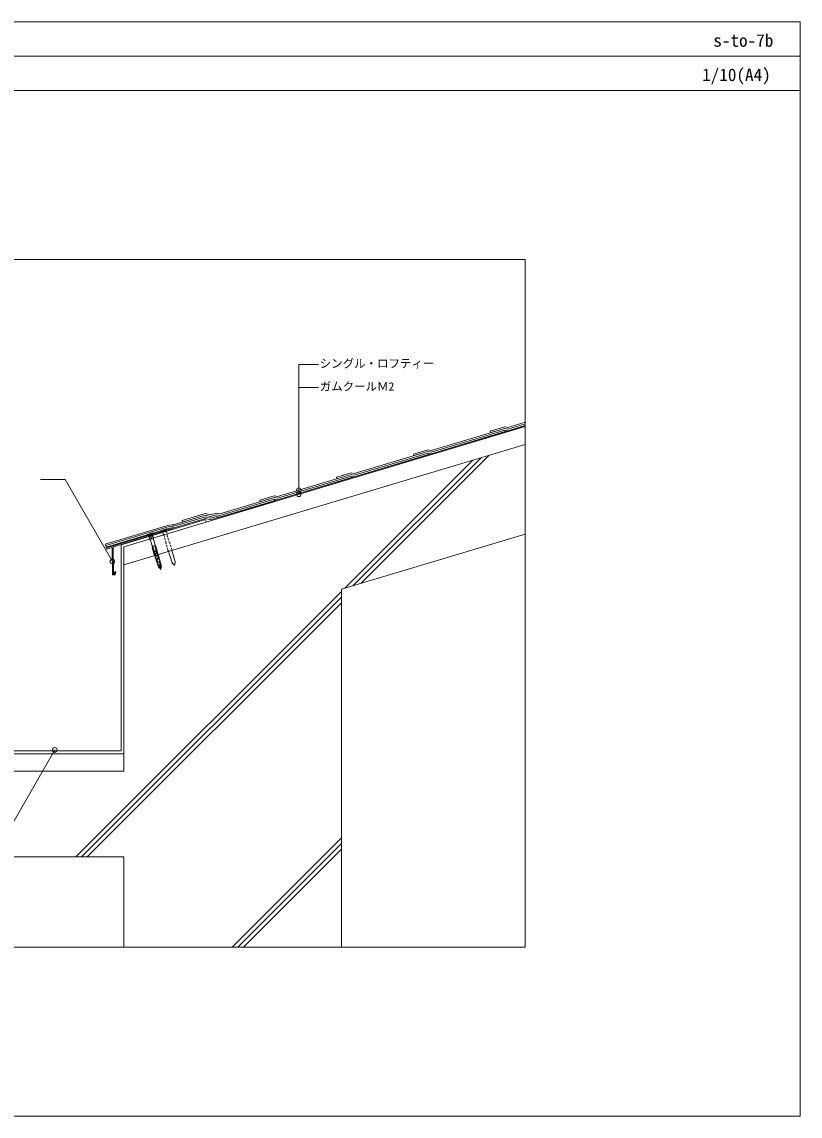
# Model space of a CAD drawing. Units: millimetres, scale not verified. Extents: x -1380 to 1380, y -955 to 955.
# Drawn here: x 22 to 1380, y -955 to 955 of the extents above; entities that cross this region are included whole.
import ezdxf
from ezdxf.enums import TextEntityAlignment as Align

# ---------------------------------------------------------------- set-up
doc = ezdxf.new("R2010")
doc.units = ezdxf.units.MM
doc.header["$LTSCALE"] = 3
doc.linetypes.add('DASHED1', pattern=[1.8, 1.2, -0.6])
for name, color, linetype, lineweight in [('0-0_0', 7, 'Continuous', 18), ('0-1_KUTAI', 3, 'Continuous', 18), ('0-2_MOJI', 7, 'Continuous', 18), ('0-3_single', 6, 'Continuous', 18), ('0-4_BOUSUI', 1, 'Continuous', 18), ('0-5_HATCH', 9, 'Continuous', 18), ('0-6_KANAMONO', 4, 'Continuous', 18), ('0-7_KANAMONO_SCREW', 4, 'Continuous', 18), ('0-8_WAKU', 7, 'Continuous', 18)]:
    doc.layers.add(name, color=color, linetype=linetype, lineweight=lineweight)
doc.styles.add('ＭＳ ゴシック', font='')
doc.styles.get('ＭＳ ゴシック').set_extended_font_data('MS Gothic')

msp = doc.modelspace()

# ---------------------------------------------------------------- linework, layer by layer
at = {"layer": '0-0_0'}
msp.add_line((-1380.043, 894.971), (1379.957, 894.971), dxfattribs=at)
at = {"layer": '0-1_KUTAI'}
for p, q in [((199.957, 7.291), (899.957, 217.291)), ((579.957, -35.313), (899.957, 60.687)), ((579.957, -35.313), (579.957, -660.029)), ((199.957, -322.709), (-200.043, -322.709)), ((199.957, -502.709), (-350.043, -502.709)), ((199.957, -502.709), (199.957, -660.029))]:
    msp.add_line(p, q, dxfattribs=at)
msp.add_lwpolyline([(-900.043, -291.388), (-200.043, -81.388), (-200.043, -352.709), (199.957, -352.709), (199.957, 38.612), (899.957, 248.612)], dxfattribs=at)
at = {"layer": '0-2_MOJI'}
for p, q in [((539.746, 356.869), (505.17, 356.869)), ((505.17, 130.478), (505.17, 356.869)), ((539.746, 316.869), (505.17, 316.869)), ((97.494, 156.037), (54.694, 156.037)), ((179.957, 13.206), (97.494, 156.037)), ((79.309, -315.811), (-73.994, -581.338))]:
    msp.add_line(p, q, dxfattribs=at)
for centre in [(505.17, 137.528), (505.17, 130.478), (179.957, 13.206), (79.309, -315.811)]:
    msp.add_circle(centre, 4, dxfattribs=at)
at = {"layer": '0-3_single'}
msp.add_lwpolyline([(899.957, 250.178), (870.234, 241.261), (864.784, 242.549), (736.052, 203.93), (730.602, 205.218), (705.938, 197.819), (705.133, 200.501), (730.516, 208.116), (735.966, 206.827), (864.698, 245.447), (870.148, 244.159), (899.957, 253.101), (870.148, 244.159), (864.698, 245.447), (840.034, 238.048), (839.229, 240.73), (864.612, 248.344), (870.062, 247.056), (899.957, 256.025)], dxfattribs=at)
for points in [[(865.588, 239.868), (736.138, 201.032), (730.688, 202.321), (601.956, 163.701), (596.507, 164.99), (571.842, 157.59), (571.038, 160.272), (596.421, 167.887), (601.87, 166.599), (730.602, 205.218), (736.052, 203.93), (864.784, 242.549)], [(731.493, 199.639), (602.042, 160.804), (596.593, 162.092), (467.861, 123.472), (462.411, 124.761), (437.747, 117.362), (436.942, 120.043), (462.325, 127.658), (467.775, 126.37), (596.507, 164.99), (601.956, 163.701), (730.688, 202.321)], [(302.214, 81.922), (342.085, 93.883), (351.276, 91.42), (361.839, 94.589), (367.289, 93.301), (462.497, 121.863), (467.947, 120.575), (597.397, 159.41), (596.593, 162.092), (467.861, 123.472), (462.411, 124.761), (367.203, 96.198), (361.753, 97.487), (351.233, 94.331), (342.042, 96.794), (301.41, 84.604)], [(168.406, 40.735), (278.916, 73.888), (284.165, 74.506), (287.239, 74.506), (342.128, 90.973), (351.319, 88.51), (361.925, 91.692), (367.375, 90.403), (463.301, 119.181), (462.497, 121.863), (367.289, 93.301), (361.839, 94.589), (351.276, 91.42), (342.085, 93.883), (286.828, 77.306), (284, 77.306), (278.345, 76.641), (167.601, 43.417)], [(169.21, 38.054), (279.486, 71.136), (284.329, 71.706), (287.65, 71.706), (342.171, 88.063), (351.363, 85.6), (362.73, 89.01), (361.925, 91.692), (351.319, 88.51), (342.128, 90.973), (287.239, 74.506), (284.165, 74.506), (278.916, 73.888), (168.406, 40.735)]]:
    msp.add_lwpolyline(points, close=True, dxfattribs=at)
at = {"layer": '0-4_BOUSUI'}
for p, q in [((342.194, 86.503), (343.631, 81.714)), ((174, 39.49), (174.431, 38.054))]:
    msp.add_line(p, q, dxfattribs=at)
for points in [[(174, 39.49), (279.486, 71.136), (284.329, 71.706), (287.65, 71.706), (342.171, 88.063), (351.363, 85.6), (899.526, 250.049)], [(-336.259, -115.467), (-197.042, -73.702), (-195.043, -73.422), (-195.043, -317.709), (194.957, -317.709), (194.957, 42.332), (342.194, 86.503)]]:
    msp.add_lwpolyline(points, dxfattribs=at)
at = {"layer": '0-5_HATCH'}
for p, q in [((599.491, -29.453), (823.212, 194.268)), ((613.633, -25.211), (837.354, 198.51)), ((585.349, -33.696), (809.07, 190.025)), ((116.336, -502.709), (579.957, -39.088)), ((126.236, -502.709), (579.957, -48.987)), ((136.135, -502.709), (579.957, -58.887)), ((389.032, -660.029), (579.957, -469.103)), ((398.931, -660.029), (579.957, -479.002)), ((408.831, -660.029), (579.957, -488.902))]:
    msp.add_line(p, q, dxfattribs=at)
at = {"layer": '0-6_KANAMONO'}
for p, q in [((284.619, 69.231), (181.957, 38.432)), ((170.13, 34.988), (169.728, 36.329)), ((178.864, 37.295), (170.504, 34.787)), ((179.826, -10.206), (179.25, 37.012)), ((181.245, 37.462), (181.807, -8.582)), ((184.63, -10.447), (180.13, -10.502)), ((182.11, -8.878), (183.01, -8.867)), ((183.306, -8.563), (183.292, -7.364)), ((184.892, -7.344), (184.926, -10.144))]:
    msp.add_line(p, q, dxfattribs=at)
for points in [[(169.929, 36.703), (245.861, 59.483), (246.125, 59.34)], [(246.532, 59.462), (246.674, 59.727), (269.807, 66.666), (270.071, 66.524)], [(270.477, 66.646), (270.62, 66.91), (279.791, 69.662), (284.417, 70.206)]]:
    msp.add_lwpolyline(points, dxfattribs=at)
for centre, radius, start, end in [((246.268, 59.605), 0.3, 241.69924, 331.69924), ((270.213, 66.788), 0.3, 241.69924, 331.69924), ((284.475, 69.71), 0.5, 286.69924, 96.7136), ((182.245, 37.474), 1, 106.69924, 180.69924), ((170.015, 36.416), 0.3, 106.69924, 196.69924), ((170.417, 35.075), 0.3, 196.69924, 286.69924), ((178.95, 37.008), 0.3, 0.69924, 106.69924), ((180.126, -10.202), 0.3, 180.69924, 270.69924), ((182.107, -8.578), 0.3, 180.69924, 270.69924), ((183.007, -8.567), 0.3, 270.69924, 0.69924), ((185.792, -7.333), 2.5, 118.77173, 180.69924), ((184.973, -5.843), 0.8, 298.77173, 118.77173), ((184.626, -10.147), 0.3, 270.69924, 0.69924), ((185.792, -7.333), 0.9, 118.77173, 180.69924)]:
    msp.add_arc(centre, radius, start, end, dxfattribs=at)
at = {"layer": '0-7_KANAMONO_SCREW'}
for p, q in [((249.999, 62.828), (241.378, 60.242)), ((241.378, 60.242), (241.591, 59.533)), ((250.211, 62.119), (241.591, 59.533)), ((242.618, 58.98), (241.591, 59.533)), ((242.748, 58.549), (242.618, 58.98)), ((249.788, 60.661), (242.748, 58.549)), ((243.744, 57.96), (242.748, 58.549)), ((243.839, 57.989), (243.408, 57.337)), ((244.931, 52.261), (243.408, 57.337)), ((249.28, 59.621), (243.744, 57.96)), ((252.086, 30.499), (243.839, 57.989)), ((248.178, 53.235), (246.655, 58.312)), ((248.964, 51.487), (246.751, 58.862)), ((257.431, 32.103), (249.184, 59.592)), ((249.903, 59.286), (249.184, 59.592)), ((249.28, 59.621), (249.788, 60.661)), ((249.658, 61.092), (250.211, 62.119)), ((251.425, 54.209), (249.903, 59.286)), ((249.999, 62.828), (250.211, 62.119)), ((246.052, 50.614), (244.931, 52.261)), ((252.786, 31.44), (250.429, 39.294)), ((253.226, 40.759), (250.832, 40.041)), ((251.425, 54.209), (251.397, 52.217)), ((256.33, 32.503), (253.973, 40.357)), ((255.851, 39.459), (255.132, 39.765)), ((259.442, 27.486), (255.851, 39.459)), ((249.788, 38.162), (249.357, 37.51)), ((252.948, 25.538), (249.357, 37.51)), ((257.527, 32.131), (251.991, 30.47)), ((252.508, 28.746), (251.991, 30.47)), ((256.339, 30.731), (252.278, 29.513)), ((253.638, 25.327), (252.604, 28.775)), ((253.504, 28.523), (252.747, 28.296)), ((253.648, 28.044), (252.891, 27.817)), ((253.973, 23.861), (252.948, 25.538)), ((253.791, 27.565), (253.035, 27.338)), ((253.935, 27.086), (253.178, 26.859)), ((254.079, 26.608), (253.322, 26.381)), ((254.222, 26.129), (253.466, 25.902)), ((253.533, 31.037), (255.927, 31.756)), ((254.395, 25.554), (253.542, 25.298)), ((254.059, 23.574), (253.542, 25.298)), ((254.912, 23.83), (254.059, 23.574)), ((254.962, 23.636), (254.108, 23.38)), ((254.985, 19.884), (254.214, 23.62)), ((255.113, 23.055), (254.23, 22.79)), ((255.264, 22.474), (254.352, 22.2)), ((255.416, 21.893), (254.473, 21.61)), ((255.567, 21.312), (254.595, 21.02)), ((255.718, 20.731), (254.717, 20.43)), ((254.902, 25.08), (254.786, 25.468)), ((255.869, 20.15), (254.831, 19.838)), ((255.319, 18.21), (254.831, 19.838)), ((255.19, 25.166), (254.902, 25.08)), ((255.869, 20.15), (254.912, 23.83)), ((255.042, 26.684), (256.546, 28.449)), ((255.19, 25.166), (255.073, 25.554)), ((255.391, 24.496), (255.104, 24.409)), ((255.22, 24.021), (255.104, 24.409)), ((255.27, 26.49), (256.774, 28.255)), ((255.507, 24.108), (255.391, 24.496)), ((256.349, 18.519), (255.866, 20.158)), ((256.103, 23.146), (258.331, 22.501)), ((256.187, 23.435), (258.414, 22.789)), ((256.743, 29.385), (256.282, 30.923)), ((257.814, 31.173), (256.626, 30.817)), ((258.044, 30.407), (257.192, 30.151)), ((258.743, 24.979), (257.192, 30.151)), ((258.092, 29.9), (257.335, 29.673)), ((258.236, 29.421), (257.479, 29.194)), ((258.044, 30.407), (257.527, 32.131)), ((258.379, 28.942), (257.623, 28.715)), ((258.523, 28.463), (257.766, 28.236)), ((258.667, 27.984), (257.91, 27.757)), ((258.983, 26.93), (257.948, 30.378)), ((258.81, 27.505), (258.054, 27.278)), ((259.079, 26.959), (258.226, 26.703)), ((259.596, 25.235), (258.743, 24.979)), ((259.971, 21.377), (258.743, 24.979)), ((259.662, 25.046), (258.802, 24.788)), ((259.885, 24.487), (259.002, 24.221)), ((259.674, 19.615), (259.01, 21.828)), ((259.596, 25.235), (259.079, 26.959)), ((260.108, 23.927), (259.195, 23.653)), ((259.961, 19.702), (259.297, 21.914)), ((260.331, 23.368), (259.389, 23.085)), ((260.854, 21.645), (259.441, 25.189)), ((259.442, 27.486), (259.51, 25.522)), ((260.554, 22.808), (259.583, 22.517)), ((260.777, 22.249), (259.776, 21.948)), ((261.009, 21.691), (259.97, 21.38)), ((260.467, 19.754), (259.971, 21.377)), ((261.497, 20.063), (260.467, 19.754)), ((261.521, 15.894), (260.467, 19.754)), ((261.594, 19.675), (260.573, 19.368)), ((261.497, 20.063), (261.009, 21.691)), ((262.396, 16.157), (261.342, 20.017)), ((256.349, 18.519), (255.319, 18.21)), ((256.473, 18.138), (255.452, 17.832)), ((256.719, 14.454), (255.474, 18.256)), ((256.66, 17.568), (255.638, 17.262)), ((256.847, 16.998), (255.825, 16.691)), ((257.034, 16.427), (256.012, 16.121)), ((257.22, 15.857), (256.199, 15.55)), ((257.594, 14.716), (256.349, 18.519)), ((257.407, 15.286), (256.386, 14.98)), ((257.594, 14.716), (256.564, 14.407)), ((257.09, 12.79), (256.564, 14.407)), ((258.082, 13.088), (257.09, 12.79)), ((258.182, 12.804), (257.197, 12.509)), ((258.504, 9.247), (257.244, 12.836)), ((258.348, 12.332), (257.35, 12.033)), ((258.564, 11.771), (257.532, 11.461)), ((258.759, 11.203), (257.715, 10.89)), ((258.381, 13.485), (257.717, 15.698)), ((258.953, 10.634), (257.898, 10.318)), ((257.973, 16.915), (259.477, 18.679)), ((258.668, 13.572), (258.004, 15.784)), ((259.147, 10.066), (258.081, 9.746)), ((259.342, 9.498), (258.082, 13.088)), ((258.201, 16.72), (259.705, 18.485)), ((259.342, 9.498), (258.264, 9.175)), ((258.782, 7.451), (258.264, 9.175)), ((259.859, 7.774), (258.782, 7.451)), ((260.017, 7.247), (259.011, 6.946)), ((259.768, 5.032), (259.021, 7.523)), ((260.161, 6.769), (259.155, 6.467)), ((259.264, 12.61), (261.263, 12.031)), ((260.305, 6.29), (259.299, 5.988)), ((259.348, 12.898), (261.346, 12.319)), ((260.448, 5.811), (259.442, 5.509)), ((260.606, 5.284), (259.529, 4.961)), ((260.606, 5.284), (259.859, 7.774)), ((260.476, 7.023), (260.529, 6.848)), ((262.431, 5.727), (260.553, 7.078)), ((262.575, 5.248), (260.716, 6.585)), ((261.752, 19.096), (260.731, 18.789)), ((261.91, 18.517), (260.889, 18.21)), ((262.068, 17.938), (261.047, 17.631)), ((261.137, 4.82), (261.19, 4.645)), ((263.092, 3.524), (261.214, 4.875)), ((262.226, 17.359), (261.22, 17.057)), ((262.384, 16.78), (261.363, 16.473)), ((263.235, 3.045), (261.376, 4.382)), ((262.551, 16.203), (261.521, 15.894)), ((262.68, 8.898), (261.942, 11.358)), ((263.002, 14.564), (262.009, 14.266)), ((262.934, 10.576), (262.009, 14.266)), ((262.086, 6.354), (262.036, 6.521)), ((263.067, 14.27), (262.075, 13.972)), ((262.373, 6.44), (262.086, 6.354)), ((263.2, 13.788), (262.204, 13.489)), ((262.967, 8.984), (262.23, 11.444)), ((262.292, 7.738), (262.483, 7.962)), ((262.373, 6.44), (262.323, 6.607)), ((263.36, 13.209), (262.332, 12.901)), ((262.431, 5.727), (263.255, 7.888)), ((263.519, 12.631), (262.483, 12.32)), ((262.52, 7.543), (262.712, 7.768)), ((263.002, 14.564), (262.551, 16.203)), ((262.575, 5.248), (263.39, 7.388)), ((263.678, 12.052), (262.633, 11.739)), ((263.772, 10.827), (262.763, 14.492)), ((263.838, 11.473), (262.783, 11.157)), ((264.011, 10.899), (262.934, 10.576)), ((263.092, 3.524), (263.916, 5.685)), ((263.235, 3.045), (264.051, 5.185)), ((263.35, 7.885), (263.402, 7.71)), ((264.529, 9.175), (263.451, 8.852)), ((264.198, 6.361), (263.451, 8.852)), ((264.615, 8.627), (263.609, 8.325)), ((264.758, 8.148), (263.753, 7.846)), ((264.902, 7.669), (263.896, 7.367)), ((264.01, 5.682), (264.063, 5.507)), ((264.529, 9.175), (264.011, 10.899)), ((265.046, 7.19), (264.04, 6.888)), ((265.275, 6.684), (264.198, 6.361)), ((265.036, 6.613), (264.289, 9.103)), ((265.391, 3.169), (265.276, 6.685))]:
    msp.add_line(p, q, dxfattribs=at)
for points in [[(249.788, 60.661), (249.658, 61.092), (242.618, 58.98)], [(246.751, 58.862), (246.655, 58.312), (246.272, 58.719)], [(248.964, 51.487), (248.178, 53.235), (248.485, 51.343), (246.272, 58.719)], [(254.912, 23.83), (253.36, 29.002), (252.508, 28.746)], [(257.03, 29.471), (256.569, 31.009), (256.282, 30.923)], [(265.391, 3.169), (261.368, 1.963), (259.529, 4.961)]]:
    msp.add_lwpolyline(points, dxfattribs=at)
at = {"layer": '0-7_KANAMONO_SCREW', "linetype": 'DASHED1'}
for points in [[(265.324, 67.425), (273.944, 70.011), (274.157, 69.303), (273.604, 68.275), (273.733, 67.844), (273.226, 66.805), (273.13, 66.776), (273.848, 66.469), (275.371, 61.393), (275.342, 59.401), (279.078, 46.949), (279.796, 46.642), (283.388, 34.67), (283.455, 32.706), (283.541, 32.419), (283.387, 32.372), (284.8, 28.829), (284.954, 28.875), (285.443, 27.247), (285.288, 27.2), (286.342, 23.34), (286.496, 23.387), (286.948, 21.747), (286.708, 21.676), (287.718, 18.011), (287.957, 18.083), (288.474, 16.359), (288.235, 16.287), (288.982, 13.797), (289.221, 13.868), (289.336, 10.353), (288.689, 10.159)], [(285.961, 9.34), (285.313, 9.146), (283.474, 12.144), (283.714, 12.216), (282.967, 14.707), (282.727, 14.635), (282.21, 16.359), (282.449, 16.431), (281.275, 20.046), (281.035, 19.974), (280.51, 21.591), (280.664, 21.637), (279.419, 25.44), (279.265, 25.393), (278.776, 27.022), (278.931, 27.068), (278.16, 30.804), (278.005, 30.758), (277.919, 31.045), (276.894, 32.721), (273.302, 44.694), (273.733, 45.345), (269.998, 57.797), (268.877, 59.445), (267.354, 64.521), (267.785, 65.172), (267.689, 65.144), (266.693, 65.732), (266.564, 66.163), (265.537, 66.716), (265.324, 67.425)]]:
    msp.add_lwpolyline(points, dxfattribs=at)
at = {"layer": '0-7_KANAMONO_SCREW'}
for centre, radius, start, end in [((251.004, 39.466), 0.6, 106.69924, 196.69924), ((253.399, 40.185), 0.6, 16.69924, 106.69924), ((253.36, 31.612), 0.6, 196.69924, 286.69924), ((256.031, 25.841), 1.3, 139.55764, 196.69924), ((256.031, 25.841), 1, 139.55764, 196.69924), ((256.465, 24.395), 1.3, 196.69924, 253.84085), ((256.465, 24.395), 1, 196.69924, 253.84085), ((255.755, 32.331), 0.6, 286.69924, 16.69924), ((255.785, 29.098), 1, 319.55764, 16.69924), ((255.785, 29.098), 1.3, 319.55764, 16.69924), ((258.052, 21.541), 1, 16.69924, 73.84085), ((258.052, 21.541), 1.3, 16.69924, 73.84085), ((258.716, 19.328), 1, 319.55764, 16.69924), ((258.716, 19.328), 1.3, 319.55764, 16.69924), ((258.962, 16.071), 1.3, 139.55764, 196.69924), ((258.962, 16.071), 1, 139.55764, 196.69924), ((259.626, 13.859), 1.3, 196.69924, 253.84085), ((259.626, 13.859), 1, 196.69924, 253.84085), ((260.524, 7.037), 0.05, 54.26784, 196.69924), ((261.008, 6.991), 0.5, 196.69924, 234.26784), ((261.185, 4.834), 0.05, 54.26784, 196.69924), ((261.668, 4.788), 0.5, 196.69924, 234.26784), ((260.984, 11.071), 1, 16.69924, 73.84085), ((260.984, 11.071), 1.3, 16.69924, 73.84085), ((263.281, 6.894), 1.3, 139.55764, 196.69924), ((270.315, 6.531), 9.383, 207.79079, 230.64978), ((263.281, 6.894), 1, 139.55764, 196.69924), ((261.722, 8.611), 1, 319.55764, 16.69924), ((261.722, 8.611), 1.3, 319.55764, 16.69924), ((263.302, 7.871), 0.05, 16.69924, 159.13065), ((262.923, 7.566), 0.5, 339.13065, 16.69924), ((263.963, 5.668), 0.05, 16.69924, 159.13065), ((263.584, 5.363), 0.5, 339.13065, 16.69924), ((255.406, 2.058), 9.383, 342.74871, 5.6077)]:
    msp.add_arc(centre, radius, start, end, dxfattribs=at)
at = {"layer": '0-7_KANAMONO_SCREW', "linetype": 'DASHED1'}
for centre, start, end in [((294.261, 13.715), 207.79079, 230.64978), ((279.351, 9.242), 342.74871, 5.6077)]:
    msp.add_arc(centre, 9.383, start, end, dxfattribs=at)
at = {"layer": '0-8_WAKU'}
for points in [[(-1380.043, -955.029), (1379.957, -955.029), (1379.957, 954.971), (-1380.043, 954.971)], [(1379.957, 834.971), (-1380.043, 834.971), (-1380.043, 954.971), (1379.957, 954.971)], [(-900.043, -660.029), (899.957, -660.029), (899.957, 539.971), (-900.043, 539.971)]]:
    msp.add_lwpolyline(points, close=True, dxfattribs=at)

# ---------------------------------------------------------------- texts
at = {"layer": '0-2_MOJI', "style": 'ＭＳ ゴシック'}
for s, p in [('シングル・ロフティー', (541.746, 346.869)), ('ガムクールＭ2', (541.746, 306.869))]:
    msp.add_text(s, height=14.66, dxfattribs=at).set_placement(p, align=Align.BOTTOM_LEFT)
at = {"layer": '0-8_WAKU', "style": 'ＭＳ ゴシック'}
for s, p in [('s-to-7b', (1228.511, 904.971)), ('1/10(A4)', (1209.018, 844.971))]:
    msp.add_text(s, height=21.99, dxfattribs=at).set_placement(p, align=Align.BOTTOM_LEFT)

doc.saveas('drawing.dxf')
